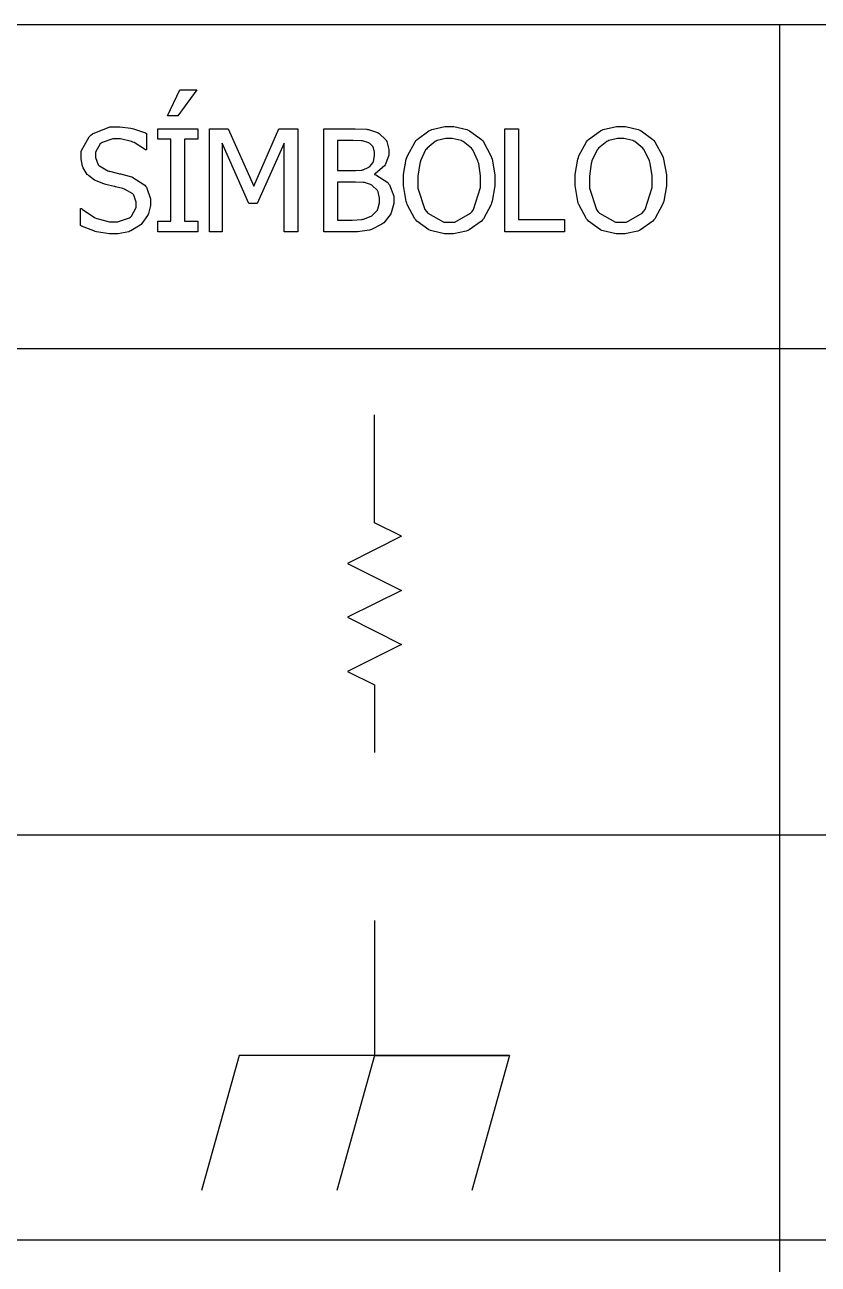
# Model space of a CAD drawing. Header units: millimetres. Extents: x 1974 to 2099, y 1386 to 1555.
# Drawn here: x 2091.158 to 2093.226, y 1486.638 to 1489.868 of the extents above; entities that cross this region are included whole.
import ezdxf

# ---------------------------------------------------------------- set-up
doc = ezdxf.new("R2010")
doc.units = ezdxf.units.MM
doc.layers.add('TEXTO', color=4, linetype='Continuous')

msp = doc.modelspace()

# ---------------------------------------------------------------- linework, layer by layer
at = {"layer": 'TEXTO', "color": 0}
for p, q in [((2098.7779, 1489.868), (2069.8934, 1489.868)), ((2093.1251, 1489.868), (2093.1251, 1472.9723)), ((2091.53, 1489.6306), (2091.5624, 1489.6981)), ((2091.6062, 1489.6981), (2091.557, 1489.6306)), ((2091.5624, 1489.6981), (2091.6062, 1489.6981)), ((2091.5624, 1489.6981), (2091.5624, 1489.6981)), ((2091.557, 1489.6306), (2091.53, 1489.6306)), ((2091.3048, 1489.5388), (2091.326, 1489.5762)), ((2091.326, 1489.5762), (2091.3303, 1489.5799)), ((2091.3303, 1489.5799), (2091.3345, 1489.5835)), ((2091.3345, 1489.5835), (2091.3799, 1489.602)), ((2091.3799, 1489.602), (2091.3952, 1489.602)), ((2091.3952, 1489.602), (2091.4059, 1489.602)), ((2091.4059, 1489.602), (2091.4345, 1489.5982)), ((2091.4345, 1489.5982), (2091.4379, 1489.5975)), ((2091.4379, 1489.5975), (2091.4412, 1489.5968)), ((2091.4412, 1489.5968), (2091.4722, 1489.5861)), ((2091.4722, 1489.5861), (2091.4751, 1489.5847)), ((2091.4751, 1489.5847), (2091.4751, 1489.5419)), ((2091.5045, 1489.5697), (2091.5045, 1489.5971)), ((2091.5045, 1489.5971), (2091.6087, 1489.5971)), ((2091.6087, 1489.5971), (2091.6087, 1489.5697)), ((2091.6392, 1489.3284), (2091.6392, 1489.5971)), ((2091.6392, 1489.5971), (2091.6879, 1489.5971)), ((2091.6879, 1489.5971), (2091.755, 1489.4475)), ((2091.755, 1489.4475), (2091.8199, 1489.5971)), ((2091.8199, 1489.5971), (2091.8695, 1489.5971)), ((2091.8695, 1489.5971), (2091.8695, 1489.3284)), ((2091.8695, 1489.5971), (2091.8695, 1489.5971)), ((2091.9372, 1489.3284), (2091.9372, 1489.5971)), ((2091.9372, 1489.5971), (2092.0085, 1489.5971)), ((2092.0085, 1489.5971), (2092.0192, 1489.5971)), ((2092.0192, 1489.5971), (2092.0491, 1489.5956)), ((2092.0491, 1489.5956), (2092.0515, 1489.5952)), ((2092.0515, 1489.5952), (2092.0538, 1489.5949)), ((2092.0538, 1489.5949), (2092.0768, 1489.5875)), ((2092.0768, 1489.5875), (2092.0789, 1489.5863)), ((2092.0789, 1489.5863), (2092.0814, 1489.585)), ((2092.0814, 1489.585), (2092.0989, 1489.5681)), ((2092.1802, 1489.5692), (2092.2114, 1489.5918)), ((2092.2114, 1489.5918), (2092.2151, 1489.5934)), ((2092.2151, 1489.5934), (2092.2187, 1489.5949)), ((2092.2187, 1489.5949), (2092.2527, 1489.6027)), ((2092.2527, 1489.6027), (2092.2641, 1489.6027)), ((2092.2641, 1489.6027), (2092.2764, 1489.6027)), ((2092.2764, 1489.6027), (2092.3098, 1489.5947)), ((2092.3098, 1489.5947), (2092.3134, 1489.5931)), ((2092.3134, 1489.5931), (2092.3171, 1489.5916)), ((2092.3171, 1489.5916), (2092.3481, 1489.5691)), ((2092.4091, 1489.3284), (2092.4091, 1489.5971)), ((2092.4091, 1489.5971), (2092.4448, 1489.5971)), ((2092.4448, 1489.5971), (2092.4448, 1489.3602)), ((2092.6272, 1489.5692), (2092.6584, 1489.5918)), ((2092.6584, 1489.5918), (2092.6621, 1489.5934)), ((2092.6621, 1489.5934), (2092.6657, 1489.5949)), ((2092.6657, 1489.5949), (2092.6997, 1489.6027)), ((2092.6997, 1489.6027), (2092.7111, 1489.6027)), ((2092.7111, 1489.6027), (2092.7235, 1489.6027)), ((2092.7235, 1489.6027), (2092.7568, 1489.5947)), ((2092.7568, 1489.5947), (2092.7605, 1489.5931)), ((2092.7605, 1489.5931), (2092.7641, 1489.5916)), ((2092.7641, 1489.5916), (2092.7951, 1489.5691)), ((2091.3547, 1489.5576), (2091.3421, 1489.536)), ((2091.3573, 1489.5595), (2091.3547, 1489.5576)), ((2091.3599, 1489.5614), (2091.3573, 1489.5595)), ((2091.3875, 1489.5711), (2091.3599, 1489.5614)), ((2091.3976, 1489.5711), (2091.3875, 1489.5711)), ((2091.4073, 1489.5711), (2091.3976, 1489.5711)), ((2091.4363, 1489.5638), (2091.4073, 1489.5711)), ((2091.4396, 1489.5623), (2091.4363, 1489.5638)), ((2091.443, 1489.5609), (2091.4396, 1489.5623)), ((2091.4703, 1489.5439), (2091.443, 1489.5609)), ((2091.4725, 1489.5419), (2091.4703, 1489.5439)), ((2091.5388, 1489.5697), (2091.5045, 1489.5697)), ((2091.5388, 1489.3558), (2091.5388, 1489.5697)), ((2091.6087, 1489.5697), (2091.5745, 1489.5697)), ((2091.5745, 1489.5697), (2091.5745, 1489.3558)), ((2091.7422, 1489.4023), (2091.6726, 1489.5599)), ((2091.6726, 1489.5599), (2091.6726, 1489.3284)), ((2091.8337, 1489.5599), (2091.7638, 1489.4023)), ((2091.8337, 1489.3284), (2091.8337, 1489.5599)), ((2092.0072, 1489.5666), (2091.9729, 1489.5666)), ((2091.9729, 1489.5666), (2091.9729, 1489.4879)), ((2092.014, 1489.5666), (2092.0072, 1489.5666)), ((2092.0347, 1489.5657), (2092.014, 1489.5666)), ((2092.0366, 1489.5655), (2092.0347, 1489.5657)), ((2092.0383, 1489.5654), (2092.0366, 1489.5655)), ((2092.0544, 1489.5604), (2092.0383, 1489.5654)), ((2092.0559, 1489.5595), (2092.0544, 1489.5604)), ((2092.0571, 1489.5588), (2092.0559, 1489.5595)), ((2092.0658, 1489.5495), (2092.0571, 1489.5588)), ((2092.0663, 1489.5483), (2092.0658, 1489.5495)), ((2092.0668, 1489.5471), (2092.0663, 1489.5483)), ((2092.0697, 1489.5357), (2092.0668, 1489.5471)), ((2092.0989, 1489.5681), (2092.1001, 1489.566)), ((2092.1001, 1489.566), (2092.1012, 1489.564)), ((2092.1012, 1489.564), (2092.1068, 1489.5433)), ((2092.1068, 1489.5433), (2092.1068, 1489.5364)), ((2092.155, 1489.5264), (2092.175, 1489.5632)), ((2092.175, 1489.5632), (2092.1776, 1489.5662)), ((2092.1776, 1489.5662), (2092.1802, 1489.5692)), ((2092.2045, 1489.544), (2092.2026, 1489.5418)), ((2092.2064, 1489.5464), (2092.2045, 1489.544)), ((2092.2278, 1489.564), (2092.2064, 1489.5464)), ((2092.2302, 1489.565), (2092.2278, 1489.564)), ((2092.2326, 1489.5662), (2092.2302, 1489.565)), ((2092.2557, 1489.5718), (2092.2326, 1489.5662)), ((2092.2642, 1489.5718), (2092.2557, 1489.5718)), ((2092.2721, 1489.5718), (2092.2642, 1489.5718)), ((2092.2955, 1489.566), (2092.2721, 1489.5718)), ((2092.298, 1489.5648), (2092.2955, 1489.566)), ((2092.3006, 1489.5638), (2092.298, 1489.5648)), ((2092.3219, 1489.5463), (2092.3006, 1489.5638)), ((2092.3237, 1489.544), (2092.3219, 1489.5463)), ((2092.3255, 1489.5418), (2092.3237, 1489.544)), ((2092.3481, 1489.5691), (2092.3507, 1489.5662)), ((2092.3507, 1489.5662), (2092.3532, 1489.5633)), ((2092.3507, 1489.5662), (2092.3507, 1489.5662)), ((2092.3532, 1489.5633), (2092.373, 1489.5267)), ((2092.6021, 1489.5264), (2092.6221, 1489.5632)), ((2092.6221, 1489.5632), (2092.6247, 1489.5662)), ((2092.6247, 1489.5662), (2092.6272, 1489.5692)), ((2092.6515, 1489.544), (2092.6497, 1489.5418)), ((2092.6534, 1489.5464), (2092.6515, 1489.544)), ((2092.6748, 1489.564), (2092.6534, 1489.5464)), ((2092.6772, 1489.565), (2092.6748, 1489.564)), ((2092.6797, 1489.5662), (2092.6772, 1489.565)), ((2092.7027, 1489.5718), (2092.6797, 1489.5662)), ((2092.7112, 1489.5718), (2092.7027, 1489.5718)), ((2092.719, 1489.5718), (2092.7112, 1489.5718)), ((2092.7425, 1489.566), (2092.719, 1489.5718)), ((2092.7451, 1489.5648), (2092.7425, 1489.566)), ((2092.7476, 1489.5638), (2092.7451, 1489.5648)), ((2092.7689, 1489.5463), (2092.7476, 1489.5638)), ((2092.7708, 1489.544), (2092.7689, 1489.5463)), ((2092.7725, 1489.5418), (2092.7708, 1489.544)), ((2092.7951, 1489.5691), (2092.7977, 1489.5662)), ((2092.7977, 1489.5662), (2092.8002, 1489.5633)), ((2092.7977, 1489.5662), (2092.7977, 1489.5662)), ((2092.8002, 1489.5633), (2092.82, 1489.5267)), ((2091.3048, 1489.5251), (2091.3048, 1489.5388)), ((2091.3048, 1489.5187), (2091.3048, 1489.5251)), ((2091.3087, 1489.4995), (2091.3048, 1489.5187)), ((2091.3421, 1489.536), (2091.3421, 1489.5288)), ((2091.3421, 1489.5288), (2091.3421, 1489.5221)), ((2091.3421, 1489.5221), (2091.3495, 1489.5033)), ((2091.4751, 1489.5419), (2091.4725, 1489.5419)), ((2092.0656, 1489.5091), (2092.0661, 1489.5105)), ((2092.0661, 1489.5105), (2092.0667, 1489.5119)), ((2092.0667, 1489.5119), (2092.0697, 1489.5265)), ((2092.0697, 1489.5314), (2092.0697, 1489.5357)), ((2092.0697, 1489.5265), (2092.0697, 1489.5314)), ((2092.0697, 1489.5314), (2092.0697, 1489.5314)), ((2092.1068, 1489.528), (2092.0984, 1489.5051)), ((2092.1068, 1489.5364), (2092.1068, 1489.528)), ((2092.1453, 1489.4777), (2092.1522, 1489.5179)), ((2092.1522, 1489.5179), (2092.1536, 1489.5221)), ((2092.1536, 1489.5221), (2092.155, 1489.5264)), ((2092.1891, 1489.5131), (2092.1881, 1489.5095)), ((2092.2026, 1489.5418), (2092.1891, 1489.5131)), ((2092.3391, 1489.5134), (2092.3255, 1489.5418)), ((2092.34, 1489.5099), (2092.3391, 1489.5134)), ((2092.3409, 1489.5065), (2092.34, 1489.5099)), ((2092.373, 1489.5267), (2092.3745, 1489.5224)), ((2092.3745, 1489.5224), (2092.3758, 1489.518)), ((2092.3758, 1489.518), (2092.383, 1489.4766)), ((2092.5924, 1489.4777), (2092.5993, 1489.5179)), ((2092.5993, 1489.5179), (2092.6007, 1489.5221)), ((2092.6007, 1489.5221), (2092.6021, 1489.5264)), ((2092.636, 1489.5131), (2092.6351, 1489.5095)), ((2092.6497, 1489.5418), (2092.636, 1489.5131)), ((2092.7861, 1489.5134), (2092.7725, 1489.5418)), ((2092.787, 1489.5099), (2092.7861, 1489.5134)), ((2092.7879, 1489.5065), (2092.787, 1489.5099)), ((2092.82, 1489.5267), (2092.8215, 1489.5224)), ((2092.8215, 1489.5224), (2092.8229, 1489.518)), ((2092.8229, 1489.518), (2092.83, 1489.4766)), ((2091.3095, 1489.4974), (2091.3087, 1489.4995)), ((2091.3101, 1489.4955), (2091.3095, 1489.4974)), ((2091.3209, 1489.4781), (2091.3101, 1489.4955)), ((2091.3224, 1489.4766), (2091.3209, 1489.4781)), ((2091.3495, 1489.5033), (2091.3511, 1489.5016)), ((2091.3511, 1489.5016), (2091.3526, 1489.5)), ((2091.3526, 1489.5), (2091.3742, 1489.4876)), ((2091.3742, 1489.4876), (2091.3772, 1489.4869)), ((2091.3772, 1489.4869), (2091.379, 1489.4864)), ((2091.379, 1489.4864), (2091.4022, 1489.4805)), ((2091.4022, 1489.4805), (2091.405, 1489.4798)), ((2091.405, 1489.4798), (2091.4078, 1489.4793)), ((2091.4078, 1489.4793), (2091.4304, 1489.4734)), ((2091.9729, 1489.4879), (2092.0135, 1489.4879)), ((2092.0135, 1489.4879), (2092.0196, 1489.4879)), ((2092.0196, 1489.4879), (2092.0368, 1489.4893)), ((2092.0368, 1489.4893), (2092.0382, 1489.4897)), ((2092.0382, 1489.4897), (2092.0395, 1489.49)), ((2092.0395, 1489.49), (2092.0532, 1489.4959)), ((2092.0532, 1489.4959), (2092.0546, 1489.4967)), ((2092.0546, 1489.4967), (2092.056, 1489.4976)), ((2092.056, 1489.4976), (2092.0656, 1489.5091)), ((2092.072, 1489.4805), (2092.0691, 1489.4791)), ((2092.0691, 1489.4791), (2092.0691, 1489.4777)), ((2092.0691, 1489.4777), (2092.073, 1489.4766)), ((2092.0951, 1489.5001), (2092.072, 1489.4805)), ((2092.0968, 1489.5026), (2092.0951, 1489.5001)), ((2092.0984, 1489.5051), (2092.0968, 1489.5026)), ((2092.1453, 1489.4627), (2092.1453, 1489.4777)), ((2092.1872, 1489.5062), (2092.1825, 1489.4736)), ((2092.1881, 1489.5095), (2092.1872, 1489.5062)), ((2092.3458, 1489.4746), (2092.3409, 1489.5065)), ((2092.5924, 1489.4627), (2092.5924, 1489.4777)), ((2092.6342, 1489.5062), (2092.6295, 1489.4736)), ((2092.6351, 1489.5095), (2092.6342, 1489.5062)), ((2092.7928, 1489.4746), (2092.7879, 1489.5065)), ((2091.3237, 1489.4751), (2091.3224, 1489.4766)), ((2091.34, 1489.4629), (2091.3237, 1489.4751)), ((2091.3419, 1489.462), (2091.34, 1489.4629)), ((2091.3436, 1489.461), (2091.3419, 1489.462)), ((2091.3644, 1489.4534), (2091.3436, 1489.461)), ((2091.3667, 1489.4527), (2091.3644, 1489.4534)), ((2091.3692, 1489.4521), (2091.3667, 1489.4527)), ((2091.3908, 1489.4467), (2091.3692, 1489.4521)), ((2091.3925, 1489.4464), (2091.3908, 1489.4467)), ((2091.3942, 1489.446), (2091.3925, 1489.4464)), ((2091.4132, 1489.4412), (2091.3942, 1489.446)), ((2091.4304, 1489.4734), (2091.4323, 1489.4728)), ((2091.4323, 1489.4728), (2091.4368, 1489.4715)), ((2091.4368, 1489.4715), (2091.4707, 1489.4501)), ((2091.4707, 1489.4501), (2091.4728, 1489.4472)), ((2091.4728, 1489.4472), (2091.4749, 1489.4444)), ((2092.0135, 1489.4582), (2091.9729, 1489.4582)), ((2091.9729, 1489.4582), (2091.9729, 1489.3589)), ((2092.0201, 1489.4582), (2092.0135, 1489.4582)), ((2092.0402, 1489.4572), (2092.0201, 1489.4582)), ((2092.0419, 1489.4569), (2092.0402, 1489.4572)), ((2092.0435, 1489.4567), (2092.0419, 1489.4569)), ((2092.059, 1489.4518), (2092.0435, 1489.4567)), ((2092.0604, 1489.451), (2092.059, 1489.4518)), ((2092.0625, 1489.45), (2092.0604, 1489.451)), ((2092.0771, 1489.436), (2092.0625, 1489.45)), ((2092.073, 1489.4766), (2092.104, 1489.4568)), ((2092.104, 1489.4568), (2092.1062, 1489.4539)), ((2092.1062, 1489.4539), (2092.1084, 1489.451)), ((2092.1084, 1489.451), (2092.1194, 1489.421)), ((2092.1453, 1489.449), (2092.1453, 1489.4627)), ((2092.1521, 1489.4077), (2092.1453, 1489.449)), ((2092.1825, 1489.4736), (2092.1825, 1489.4627)), ((2092.1825, 1489.4627), (2092.1825, 1489.4425)), ((2092.3458, 1489.4627), (2092.3458, 1489.4746)), ((2092.3458, 1489.4436), (2092.3458, 1489.4627)), ((2092.3458, 1489.4627), (2092.3458, 1489.4627)), ((2092.383, 1489.4479), (2092.376, 1489.4081)), ((2092.383, 1489.4766), (2092.383, 1489.4627)), ((2092.383, 1489.4627), (2092.383, 1489.4479)), ((2092.5924, 1489.449), (2092.5924, 1489.4627)), ((2092.5991, 1489.4077), (2092.5924, 1489.449)), ((2092.6295, 1489.4736), (2092.6295, 1489.4627)), ((2092.6295, 1489.4627), (2092.6295, 1489.4425)), ((2092.7928, 1489.4627), (2092.7928, 1489.4746)), ((2092.7928, 1489.4436), (2092.7928, 1489.4627)), ((2092.7928, 1489.4627), (2092.7928, 1489.4627)), ((2092.83, 1489.4479), (2092.8231, 1489.4081)), ((2092.83, 1489.4766), (2092.83, 1489.4627)), ((2092.83, 1489.4627), (2092.83, 1489.4479)), ((2091.4153, 1489.4405), (2091.4132, 1489.4412)), ((2091.4181, 1489.4397), (2091.4153, 1489.4405)), ((2091.4392, 1489.4272), (2091.4181, 1489.4397)), ((2091.4406, 1489.4254), (2091.4392, 1489.4272)), ((2091.4418, 1489.4238), (2091.4406, 1489.4254)), ((2091.4484, 1489.4059), (2091.4418, 1489.4238)), ((2091.4749, 1489.4444), (2091.4856, 1489.4148)), ((2091.4856, 1489.4148), (2091.4856, 1489.4049)), ((2092.0779, 1489.4344), (2092.0771, 1489.436)), ((2092.0786, 1489.4328), (2092.0779, 1489.4344)), ((2092.0823, 1489.4157), (2092.0786, 1489.4328)), ((2092.0823, 1489.4094), (2092.0823, 1489.4157)), ((2092.1194, 1489.421), (2092.1194, 1489.4109)), ((2092.1825, 1489.4425), (2092.2009, 1489.3864)), ((2092.3273, 1489.3864), (2092.3458, 1489.4436)), ((2092.6295, 1489.4425), (2092.648, 1489.3864)), ((2092.7744, 1489.3864), (2092.7928, 1489.4436)), ((2091.3029, 1489.3445), (2091.3029, 1489.3892)), ((2091.3029, 1489.3892), (2091.3054, 1489.3892)), ((2091.3054, 1489.3892), (2091.3083, 1489.3864)), ((2091.3083, 1489.3864), (2091.3416, 1489.365)), ((2091.4358, 1489.3689), (2091.4484, 1489.3918)), ((2091.4484, 1489.3994), (2091.4484, 1489.4059)), ((2091.4484, 1489.3918), (2091.4484, 1489.3994)), ((2091.4856, 1489.3971), (2091.4803, 1489.3764)), ((2091.4856, 1489.4049), (2091.4856, 1489.3971)), ((2091.7638, 1489.4023), (2091.7422, 1489.4023)), ((2092.0644, 1489.3714), (2092.0768, 1489.3848)), ((2092.0768, 1489.3848), (2092.0775, 1489.3863)), ((2092.0775, 1489.3863), (2092.0783, 1489.3878)), ((2092.0783, 1489.3878), (2092.0823, 1489.4041)), ((2092.0823, 1489.4041), (2092.0823, 1489.4094)), ((2092.0823, 1489.4094), (2092.0823, 1489.4094)), ((2092.1194, 1489.402), (2092.1131, 1489.3781)), ((2092.1194, 1489.4109), (2092.1194, 1489.402)), ((2092.1194, 1489.4109), (2092.1194, 1489.4109)), ((2092.1536, 1489.4034), (2092.1521, 1489.4077)), ((2092.1549, 1489.3992), (2092.1536, 1489.4034)), ((2092.1748, 1489.3625), (2092.1549, 1489.3992)), ((2092.2009, 1489.3864), (2092.2047, 1489.3817)), ((2092.2047, 1489.3817), (2092.2084, 1489.3771)), ((2092.3199, 1489.3771), (2092.3237, 1489.3817)), ((2092.3237, 1489.3817), (2092.3273, 1489.3864)), ((2092.3732, 1489.3992), (2092.3532, 1489.3625)), ((2092.3747, 1489.4036), (2092.3732, 1489.3992)), ((2092.376, 1489.4081), (2092.3747, 1489.4036)), ((2092.6006, 1489.4034), (2092.5991, 1489.4077)), ((2092.6019, 1489.3992), (2092.6006, 1489.4034)), ((2092.6219, 1489.3625), (2092.6019, 1489.3992)), ((2092.648, 1489.3864), (2092.6517, 1489.3817)), ((2092.6517, 1489.3817), (2092.6555, 1489.3771)), ((2092.767, 1489.3771), (2092.7707, 1489.3817)), ((2092.7707, 1489.3817), (2092.7744, 1489.3864)), ((2092.8203, 1489.3992), (2092.8003, 1489.3625)), ((2092.8217, 1489.4036), (2092.8203, 1489.3992)), ((2092.8231, 1489.4081), (2092.8217, 1489.4036)), ((2091.3416, 1489.365), (2091.3454, 1489.3635)), ((2091.3454, 1489.3635), (2091.3491, 1489.362)), ((2091.3491, 1489.362), (2091.3787, 1489.3543)), ((2091.3787, 1489.3543), (2091.3886, 1489.3543)), ((2091.3886, 1489.3543), (2091.3998, 1489.3543)), ((2091.3998, 1489.3543), (2091.4308, 1489.3647)), ((2091.4308, 1489.3647), (2091.4334, 1489.3668)), ((2091.4334, 1489.3668), (2091.4358, 1489.3689)), ((2091.4632, 1489.3497), (2091.4613, 1489.3478)), ((2091.4782, 1489.3713), (2091.4632, 1489.3497)), ((2091.4792, 1489.3738), (2091.4782, 1489.3713)), ((2091.4803, 1489.3764), (2091.4792, 1489.3738)), ((2091.5045, 1489.3284), (2091.5045, 1489.3558)), ((2091.5045, 1489.3558), (2091.5388, 1489.3558)), ((2091.5745, 1489.3558), (2091.6087, 1489.3558)), ((2091.6087, 1489.3558), (2091.6087, 1489.3284)), ((2091.6087, 1489.3558), (2091.6087, 1489.3558)), ((2091.9729, 1489.3589), (2092.0019, 1489.3589)), ((2092.0019, 1489.3589), (2092.0112, 1489.3589)), ((2092.0112, 1489.3589), (2092.0366, 1489.3607)), ((2092.0366, 1489.3607), (2092.0389, 1489.361)), ((2092.0389, 1489.361), (2092.0411, 1489.3614)), ((2092.0411, 1489.3614), (2092.061, 1489.3691)), ((2092.061, 1489.3691), (2092.0628, 1489.3702)), ((2092.0889, 1489.3483), (2092.0618, 1489.3342)), ((2092.0628, 1489.3702), (2092.0644, 1489.3714)), ((2092.0915, 1489.3502), (2092.0889, 1489.3483)), ((2092.0936, 1489.3519), (2092.0915, 1489.3502)), ((2092.1106, 1489.373), (2092.0936, 1489.3519)), ((2092.1118, 1489.3755), (2092.1106, 1489.373)), ((2092.1131, 1489.3781), (2092.1118, 1489.3755)), ((2092.1774, 1489.3595), (2092.1748, 1489.3625)), ((2092.18, 1489.3565), (2092.1774, 1489.3595)), ((2092.2113, 1489.3335), (2092.18, 1489.3565)), ((2092.2084, 1489.3771), (2092.2503, 1489.3536)), ((2092.2503, 1489.3536), (2092.2642, 1489.3536)), ((2092.2642, 1489.3536), (2092.2791, 1489.3536)), ((2092.2791, 1489.3536), (2092.3199, 1489.3771)), ((2092.3479, 1489.3564), (2092.3159, 1489.3333)), ((2092.3507, 1489.3595), (2092.3479, 1489.3564)), ((2092.3532, 1489.3625), (2092.3507, 1489.3595)), ((2092.4448, 1489.3602), (2092.5648, 1489.3602)), ((2092.5648, 1489.3602), (2092.5648, 1489.3284)), ((2092.5648, 1489.3602), (2092.5648, 1489.3602)), ((2092.6245, 1489.3595), (2092.6219, 1489.3625)), ((2092.6271, 1489.3565), (2092.6245, 1489.3595)), ((2092.6583, 1489.3335), (2092.6271, 1489.3565)), ((2092.6555, 1489.3771), (2092.6972, 1489.3536)), ((2092.6972, 1489.3536), (2092.7112, 1489.3536)), ((2092.7112, 1489.3536), (2092.7261, 1489.3536)), ((2092.7261, 1489.3536), (2092.767, 1489.3771)), ((2092.7949, 1489.3564), (2092.763, 1489.3333)), ((2092.7977, 1489.3595), (2092.7949, 1489.3564)), ((2092.8003, 1489.3625), (2092.7977, 1489.3595)), ((2091.3059, 1489.343), (2091.3029, 1489.3445)), ((2091.3379, 1489.3307), (2091.3059, 1489.343)), ((2091.3414, 1489.3296), (2091.3379, 1489.3307)), ((2091.3447, 1489.3286), (2091.3414, 1489.3296)), ((2091.3786, 1489.3235), (2091.3447, 1489.3286)), ((2091.3911, 1489.3235), (2091.3786, 1489.3235)), ((2091.4006, 1489.3235), (2091.3911, 1489.3235)), ((2091.3911, 1489.3235), (2091.3911, 1489.3235)), ((2091.4292, 1489.3288), (2091.4006, 1489.3235)), ((2091.432, 1489.3298), (2091.4292, 1489.3288)), ((2091.4347, 1489.3309), (2091.432, 1489.3298)), ((2091.4591, 1489.3459), (2091.4347, 1489.3309)), ((2091.4613, 1489.3478), (2091.4591, 1489.3459)), ((2091.6087, 1489.3284), (2091.5045, 1489.3284)), ((2091.6726, 1489.3284), (2091.6392, 1489.3284)), ((2091.8695, 1489.3284), (2091.8337, 1489.3284)), ((2092.0142, 1489.3284), (2091.9372, 1489.3284)), ((2092.0247, 1489.3284), (2092.0142, 1489.3284)), ((2092.0561, 1489.3326), (2092.0247, 1489.3284)), ((2092.059, 1489.3334), (2092.0561, 1489.3326)), ((2092.0618, 1489.3342), (2092.059, 1489.3334)), ((2092.215, 1489.332), (2092.2113, 1489.3335)), ((2092.2185, 1489.3306), (2092.215, 1489.332)), ((2092.2518, 1489.3228), (2092.2185, 1489.3306)), ((2092.2641, 1489.3228), (2092.2518, 1489.3228)), ((2092.2752, 1489.3228), (2092.2641, 1489.3228)), ((2092.3086, 1489.3302), (2092.2752, 1489.3228)), ((2092.3123, 1489.3317), (2092.3086, 1489.3302)), ((2092.3159, 1489.3333), (2092.3123, 1489.3317)), ((2092.5648, 1489.3284), (2092.4091, 1489.3284)), ((2092.662, 1489.332), (2092.6583, 1489.3335)), ((2092.6656, 1489.3306), (2092.662, 1489.332)), ((2092.6988, 1489.3228), (2092.6656, 1489.3306)), ((2092.7111, 1489.3228), (2092.6988, 1489.3228)), ((2092.7222, 1489.3228), (2092.7111, 1489.3228)), ((2092.7556, 1489.3302), (2092.7222, 1489.3228)), ((2092.7593, 1489.3317), (2092.7556, 1489.3302)), ((2092.763, 1489.3333), (2092.7593, 1489.3317)), ((2098.7779, 1489.0232), (2069.8934, 1489.0232)), ((2092.0691, 1488.5698), (2092.0691, 1488.8515)), ((2092.1395, 1488.5348), (2092.0691, 1488.5698)), ((2092.1395, 1488.5348), (2091.9988, 1488.4643)), ((2091.9988, 1488.4643), (2092.1395, 1488.3939)), ((2092.1395, 1488.3939), (2091.9988, 1488.3236)), ((2091.9988, 1488.3236), (2092.1395, 1488.2531)), ((2092.1395, 1488.2531), (2091.9988, 1488.1827)), ((2091.9988, 1488.1827), (2092.0691, 1488.1476)), ((2092.0691, 1488.1476), (2092.0691, 1487.9715)), ((2098.7779, 1487.756), (2069.8934, 1487.756)), ((2092.0691, 1487.5338), (2092.0691, 1487.1818)), ((2091.7171, 1487.1818), (2091.6188, 1486.8298)), ((2092.421, 1487.1818), (2091.7171, 1487.1818)), ((2092.0691, 1487.1818), (2091.9709, 1486.8298)), ((2092.0691, 1487.1818), (2092.421, 1487.1818)), ((2092.421, 1487.1818), (2092.3229, 1486.8298)), ((2098.7779, 1486.7), (2069.8934, 1486.7))]:
    msp.add_line(p, q, dxfattribs=at)

doc.saveas('drawing.dxf')
